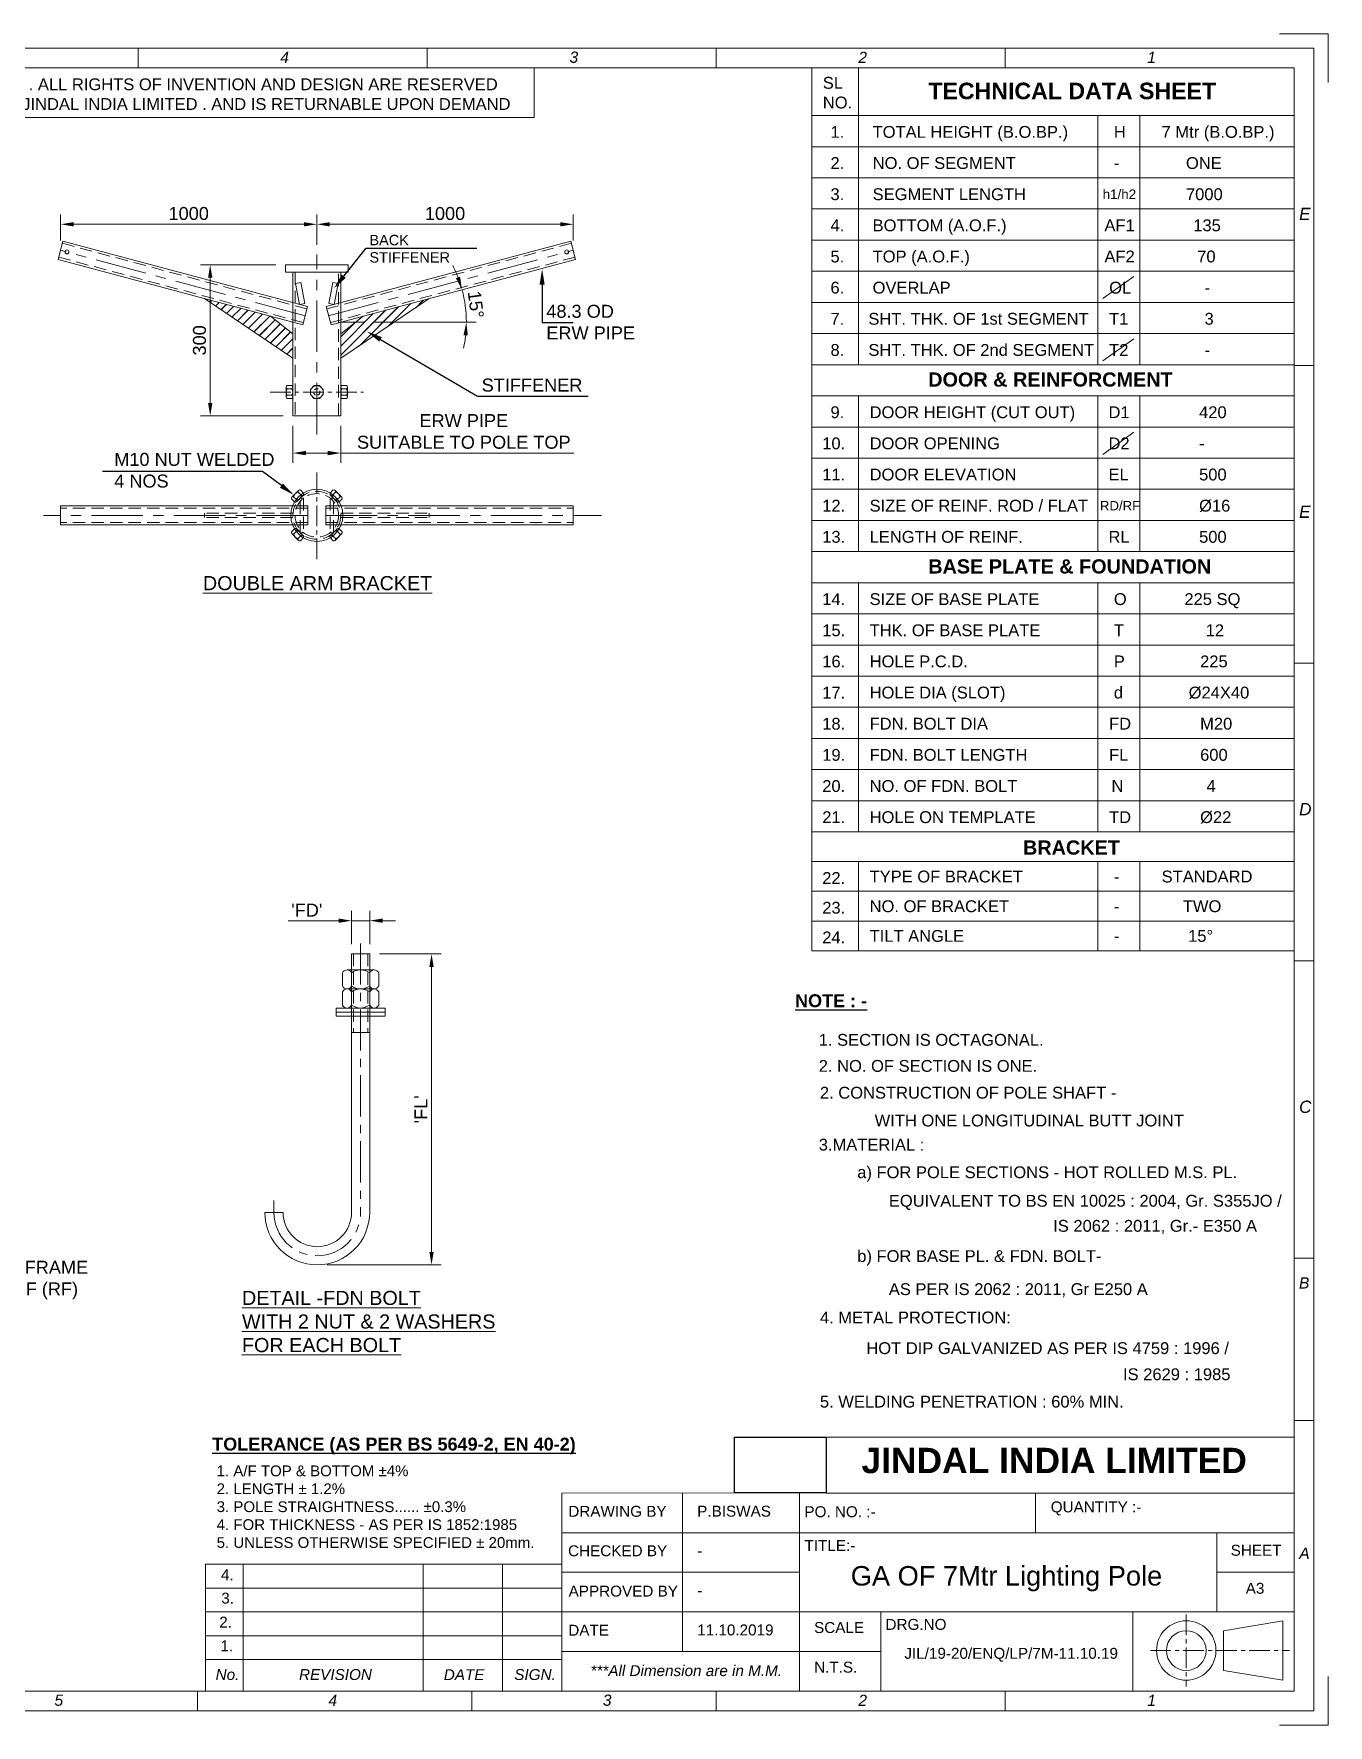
# Model space of a CAD drawing. Header units: millimetres. Extents: x 6174 to 6541, y 1782 to 2043.
# Drawn here: x 6341.7 to 6541.1, y 1782.4 to 2042.9 of the extents above; entities that cross this region are included whole.
import ezdxf
from ezdxf import colors
from ezdxf.entities.mleader import LeaderData, LeaderLine
from ezdxf.math import Vec2, Vec3

# ---------------------------------------------------------------- set-up
doc = ezdxf.new("R2010")
doc.units = ezdxf.units.MM
doc.linetypes.add('CENTER', pattern=[50.8, 31.75, -6.35, 6.35, -6.35])
doc.linetypes.add('HIDDEN', pattern=[9.525, 6.35, -3.175])
doc.layers.add('center', color=7, linetype='CENTER', lineweight=5)
doc.layers.add('P', color=7, linetype='Continuous')
doc.layers.add('T', color=7, linetype='Continuous')
doc.styles.get("Standard").update_dxf_attribs({"font": 'arial.ttf'})
doc.dimstyles.new('ISO-25', dxfattribs={"dimtxt": 2, "dimasz": 2, "dimexe": 1.5, "dimexo": 1.5, "dimtad": 1, "dimtxsty": 'Standard', "dimcen": 1, "dimadec": 0, "dimazin": 0, "dimtfac": 1, "dimtmove": 0, "dimatfit": 3, "dimfxl": 1, "dimlwd": 5, "dimlwe": 5, "dimarcsym": 0})
picture_1 = doc.add_image_def('image1.jpg', size_in_pixel=(474, 289))

# ---------------------------------------------------------------- blocks, each defined once
blk = doc.blocks.new('*D14')
at = {"color": 0, "lineweight": 5, "transparency": 16777216}
for p, q in [((6394.91, 1901.16), (6404.44, 1901.16)), ((6402.94, 1899.16), (6402.94, 1855.27)), ((6386.84, 1853.27), (6404.44, 1853.27))]:
    blk.add_line(p, q, dxfattribs=at)
at = {"color": 0, "lineweight": 9, "transparency": 16777216}
for points in [[(6402.6, 1899.16), (6403.27, 1899.16), (6402.94, 1901.16)], [(6402.6, 1855.27), (6403.27, 1855.27), (6402.94, 1853.27)]]:
    blk.add_solid(points, dxfattribs=at)
at = {"layer": 'Defpoints', "color": 0, "lineweight": 9, "transparency": 16777216}
for p in [(6393.41, 1901.16), (6385.34, 1853.27), (6402.94, 1853.27)]:
    blk.add_point(p, dxfattribs=at)
at = {"color": 0, "lineweight": 5, "transparency": 16777216, "insert": (6401.31, 1877.22), "char_height": 2, "attachment_point": 5, "rotation": 90}
blk.add_mtext("'FL'", dxfattribs=at)
blk = doc.blocks.new('*D15')
at = {"color": 0, "lineweight": 5, "transparency": 16777216}
for p, q in [((6390.61, 1902.66), (6390.61, 1907.78)), ((6393.41, 1902.66), (6393.41, 1907.78)), ((6388.61, 1906.28), (6380.83, 1906.28)), ((6393.41, 1906.28), (6390.61, 1906.28)), ((6395.41, 1906.28), (6397.41, 1906.28))]:
    blk.add_line(p, q, dxfattribs=at)
at = {"color": 0, "lineweight": 9, "transparency": 16777216}
for points in [[(6388.61, 1906.62), (6388.61, 1905.95), (6390.61, 1906.28)], [(6395.41, 1906.62), (6395.41, 1905.95), (6393.41, 1906.28)]]:
    blk.add_solid(points, dxfattribs=at)
at = {"layer": 'Defpoints', "color": 0, "lineweight": 9, "transparency": 16777216}
for p in [(6390.61, 1906.28), (6390.61, 1901.16), (6393.41, 1901.16)]:
    blk.add_point(p, dxfattribs=at)
at = {"color": 0, "lineweight": 5, "transparency": 16777216, "insert": (6383.72, 1907.91), "char_height": 2, "attachment_point": 5}
blk.add_mtext("'FD'", dxfattribs=at)
blk = doc.blocks.new('*U16')
at = {"lineweight": 5}
for p, q in [((-0.44, 0.94), (-0.94, 0.44)), ((-0.88, 0.16), (0.16, -0.88)), ((-0.1, 0.6), (-0.6, 0.1)), ((-0.16, 0.88), (0.88, -0.16)), ((0.6, -0.1), (0.1, -0.6)), ((0.94, -0.44), (0.44, -0.94))]:
    blk.add_line(p, q, dxfattribs=at)
for centre, radius, start, end in [((-0.69, 0.34), 0.266, 158.2961, 291.7039), ((0.22, 0.22), 0.824, 188.5685, 261.4315), ((-0.34, 0.69), 0.266, 338.2961, 111.7039), ((-0.22, -0.22), 0.824, 8.5685, 81.4315), ((0.34, -0.69), 0.266, 158.2961, 291.7039), ((0.69, -0.34), 0.266, 338.2961, 111.7039)]:
    blk.add_arc(centre, radius, start, end, dxfattribs=at)
blk = doc.blocks.new('*U17')
at = {"color": 0, "linetype": 'ByBlock', "lineweight": -2, "transparency": 16777216}
for p, rotation in [((6994.82, 1107.99), 270), ((7000.76, 1107.99), 180), ((7000.76, 1102.05), 90)]:
    blk.add_blockref('*U16', p, dxfattribs=dict(at, rotation=rotation))
blk.add_blockref('*U16', (6994.82, 1102.05), dxfattribs=at)
blk = doc.blocks.new('*D18')
at = {"color": 0, "lineweight": 5, "transparency": 16777216}
for p, q in [((6385.27, 2010.4), (6385.27, 2015.05)), ((6424.76, 2011.06), (6424.76, 2015.05)), ((6422.76, 2013.55), (6387.27, 2013.55))]:
    blk.add_line(p, q, dxfattribs=at)
at = {"color": 0, "lineweight": 9, "transparency": 16777216}
for points in [[(6387.27, 2013.88), (6387.27, 2013.22), (6385.27, 2013.55)], [(6422.76, 2013.88), (6422.76, 2013.22), (6424.76, 2013.55)]]:
    blk.add_solid(points, dxfattribs=at)
at = {"layer": 'Defpoints', "color": 0, "lineweight": 9, "transparency": 16777216}
for p in [(6385.27, 2013.55), (6385.27, 2008.9), (6424.76, 2009.56)]:
    blk.add_point(p, dxfattribs=at)
at = {"color": 0, "lineweight": 9, "transparency": 16777216, "insert": (6405.02, 2015.2), "char_height": 2, "attachment_point": 5}
blk.add_mtext('1000', dxfattribs=at)
blk = doc.blocks.new('*D19')
at = {"color": 0, "lineweight": 5, "transparency": 16777216}
for p, q in [((6345.79, 2011.06), (6345.79, 2015.05)), ((6385.27, 2010.4), (6385.27, 2015.05)), ((6383.27, 2013.55), (6347.79, 2013.55))]:
    blk.add_line(p, q, dxfattribs=at)
at = {"color": 0, "lineweight": 9, "transparency": 16777216}
for points in [[(6347.79, 2013.88), (6347.79, 2013.22), (6345.79, 2013.55)], [(6383.27, 2013.88), (6383.27, 2013.22), (6385.27, 2013.55)]]:
    blk.add_solid(points, dxfattribs=at)
at = {"layer": 'Defpoints', "color": 0, "lineweight": 9, "transparency": 16777216}
for p in [(6345.79, 2013.55), (6345.79, 2009.56), (6385.27, 2008.9)]:
    blk.add_point(p, dxfattribs=at)
at = {"color": 0, "lineweight": 5, "transparency": 16777216, "insert": (6365.53, 2015.2), "char_height": 2, "attachment_point": 5}
blk.add_mtext('1000', dxfattribs=at)
blk = doc.blocks.new('*D20')
at = {"color": 0, "lineweight": 5, "transparency": 16777216}
for p, q in [((6378.95, 2007.31), (6367.34, 2007.31)), ((6368.84, 2005.31), (6368.84, 1986.03)), ((6380.08, 1984.03), (6367.34, 1984.03))]:
    blk.add_line(p, q, dxfattribs=at)
at = {"color": 0, "lineweight": 9, "transparency": 16777216}
for points in [[(6368.51, 2005.31), (6369.18, 2005.31), (6368.84, 2007.31)], [(6368.51, 1986.03), (6369.18, 1986.03), (6368.84, 1984.03)]]:
    blk.add_solid(points, dxfattribs=at)
at = {"layer": 'Defpoints', "color": 0, "lineweight": 9, "transparency": 16777216}
for p in [(6380.45, 2007.31), (6368.84, 1984.03), (6381.58, 1984.03)]:
    blk.add_point(p, dxfattribs=at)
at = {"color": 0, "lineweight": 5, "transparency": 16777216, "insert": (6367.2, 1995.67), "char_height": 2, "attachment_point": 5, "rotation": 90}
blk.add_mtext('300', dxfattribs=at)
blk = doc.blocks.new('*D21')
at = {"color": 0, "lineweight": 5, "transparency": 16777216}
blk.add_line((6394.15, 1998.45), (6409.8, 1998.45), dxfattribs=at)
for start, end in [(20.9272, 26.8543), (360, 15), (348.1457, 354.0728)]:
    blk.add_arc((6388.96, 1998.45), 19.34, start, end, dxfattribs=at)
at = {"color": 0, "lineweight": 9, "transparency": 16777216}
for points in [[(6407.34, 2005.46), (6406.7, 2005.25), (6407.64, 2003.45)], [(6407.86, 1996.47), (6408.53, 1996.43), (6408.3, 1998.45)]]:
    blk.add_solid(points, dxfattribs=at)
at = {"layer": 'Defpoints', "color": 0, "lineweight": 9, "transparency": 16777216}
for p in [(6425.13, 2008.14), (6388.96, 1998.45), (6392.65, 1998.45), (6408.22, 2000.13), (6387.45, 1998.05)]:
    blk.add_point(p, dxfattribs=at)
at = {"color": 0, "lineweight": 5, "transparency": 16777216, "insert": (6409.76, 2001.19), "char_height": 2, "attachment_point": 5, "rotation": 277.5}
blk.add_mtext('15°', dxfattribs=at)
blk = doc.blocks.new('*D22')
at = {"color": 0, "lineweight": 5, "transparency": 16777216}
for p, q in [((6381.58, 1982.53), (6381.58, 1976.81)), ((6388.96, 1982.53), (6388.96, 1976.81)), ((6383.58, 1978.31), (6386.96, 1978.31)), ((6388.96, 1978.31), (6424.87, 1978.31))]:
    blk.add_line(p, q, dxfattribs=at)
at = {"color": 0, "lineweight": 9, "transparency": 16777216}
for points in [[(6383.58, 1978.64), (6383.58, 1977.97), (6381.58, 1978.31)], [(6386.96, 1978.64), (6386.96, 1977.97), (6388.96, 1978.31)]]:
    blk.add_solid(points, dxfattribs=at)
at = {"layer": 'Defpoints', "color": 0, "lineweight": 9, "transparency": 16777216}
for p in [(6381.58, 1984.03), (6388.96, 1984.03), (6388.96, 1978.31)]:
    blk.add_point(p, dxfattribs=at)
at = {"color": 0, "lineweight": 5, "transparency": 16777216, "insert": (6407.91, 1981.63), "char_height": 2, "attachment_point": 5}
blk.add_mtext('ERW PIPE\\PSUITABLE TO POLE TOP', dxfattribs=at)
blk = doc.blocks.new('name plate')
at = {"color": 1, "lineweight": 20}
for p, q in [((6541.03, 2042.92), (6533.53, 2042.92)), ((6541.03, 2035.42), (6541.03, 2042.92)), ((6541.03, 1789.89), (6541.03, 1782.39)), ((6541.03, 1782.39), (6533.53, 1782.39))]:
    blk.add_line(p, q, dxfattribs=at)
at = {"lineweight": 9}
for p, q in [((6357.71, 2040.71), (6357.71, 2037.67)), ((6402.24, 2040.71), (6402.24, 2037.67)), ((6446.76, 2040.71), (6446.76, 2037.67)), ((6491.28, 2040.71), (6491.28, 2037.67)), ((6418.71, 2030.05), (6418.71, 2037.67)), ((6179.67, 2030.05), (6418.71, 2030.05)), ((6535.78, 1991.84), (6538.83, 1991.84)), ((6535.78, 1946), (6538.83, 1946)), ((6535.78, 1900.15), (6538.83, 1900.15)), ((6535.78, 1854.31), (6538.82, 1854.31)), ((6535.78, 1829.31), (6538.83, 1829.31)), ((6422.97, 1818.14), (6449.6, 1818.16)), ((6422.97, 1787.65), (6422.97, 1818.14)), ((6441.55, 1818.14), (6441.55, 1793.75)), ((6459.57, 1818.14), (6459.57, 1787.65)), ((6463.72, 1818.14), (6535.78, 1818.14)), ((6495.96, 1818.05), (6495.96, 1811.96)), ((6422.97, 1812.04), (6535.78, 1812.04)), ((6523.9, 1812.04), (6523.9, 1799.85)), ((6368.09, 1787.65), (6368.09, 1807.17)), ((6368.09, 1807.17), (6422.97, 1807.17)), ((6373.87, 1807.17), (6373.87, 1787.65)), ((6401.64, 1787.65), (6401.64, 1807.17)), ((6413.83, 1807.17), (6413.83, 1787.65)), ((6422.97, 1805.94), (6459.57, 1805.94)), ((6523.9, 1805.94), (6535.78, 1805.94)), ((6368.09, 1803.5), (6422.97, 1803.5)), ((6368.09, 1799.85), (6422.97, 1799.85)), ((6422.97, 1799.85), (6535.78, 1799.85)), ((6472.1, 1799.85), (6472.1, 1787.65)), ((6510.94, 1799.85), (6510.94, 1787.65)), ((6534.07, 1798.46), (6524.92, 1796.95)), ((6534.07, 1789.32), (6534.07, 1798.46)), ((6368.09, 1796.18), (6422.97, 1796.18)), ((6524.92, 1796.95), (6524.92, 1790.83)), ((6368.09, 1792.53), (6422.97, 1792.53)), ((6422.97, 1793.75), (6472.1, 1793.75)), ((6524.92, 1790.83), (6534.07, 1789.32)), ((6366.88, 1787.65), (6366.88, 1784.6)), ((6409.1, 1784.6), (6409.1, 1787.65)), ((6446.76, 1787.65), (6446.76, 1784.6)), ((6491.28, 1787.65), (6491.28, 1784.6))]:
    blk.add_line(p, q, dxfattribs=at)
at = {"color": 1, "linetype": 'CENTER', "lineweight": 5, "ltscale": 0.1}
for p, q in [((6519.17, 1799.43), (6519.17, 1788.34)), ((6513.64, 1793.9), (6535.05, 1793.9))]:
    blk.add_line(p, q, dxfattribs=at)
at = {"lineweight": 9}
for points in [[(6176.62, 1784.6), (6538.83, 1784.6), (6538.83, 2040.71), (6176.62, 2040.71)], [(6179.67, 1787.65), (6535.78, 1787.65), (6535.78, 2037.67), (6179.67, 2037.67)]]:
    blk.add_lwpolyline(points, close=True, dxfattribs=at)
for centre, radius in [((6519.17, 1793.9), 4.58), ((6519.17, 1793.89), 3.06)]:
    blk.add_circle(centre, radius, dxfattribs=at)
at = {"layer": 'P', "lineweight": 9}
blk.add_line((6463.72, 1826.78), (6535.78, 1826.78), dxfattribs=at)
at = {"color": 0, "lineweight": 9, "insert": (6181.82, 2036.05), "char_height": 1.82157, "attachment_point": 1}
blk.add_mtext_dynamic_manual_height_columns('{\\C240;\\c2367469;THIS DRAWING IN DESIGN , DETAIL AND CONTENTS IS THE PROPERTY OF JINDAL INDIA LIMITED . AND DEEMED CONFIDENTIAL . ALL RIGHTS OF INVENTION AND DESIGN ARE RESERVED THIS PRINT IS NOT TO BE TRACED OR OTHERWISE REPRODUCED IN WHOLE OR IN PART, WITHOUT WRITTEN PERMISSION OF JINDAL INDIA LIMITED . AND IS RETURNABLE UPON DEMAND}', width=236.8853, gutter_width=12.5, heights=[0], dxfattribs=at)
at = {"lineweight": 9, "insert": (6469.14, 1825.12), "char_height": 3.903, "attachment_point": 1}
blk.add_mtext_dynamic_manual_height_columns('{\\fArial|b1|i0|c0|p34;\\C1;JINDAL INDIA LIMITED}', width=270.7265, gutter_width=12.5, heights=[0], dxfattribs=at)
at = {"layer": 'T', "lineweight": 9, "attachment_point": 7}
for s, insert, char_height in [('{\\fArial|b0|i1|c0|p18;4}', (6379.61, 2038.43), 1.7248), ('{\\fArial|b0|i1|c0|p18;3}', (6424.16, 2038.43), 1.7248), ('{\\fArial|b0|i1|c0|p18;2}', (6468.66, 2038.43), 1.7248), ('{\\fArial|b0|i1|c0|p18;1}', (6513.16, 2038.43), 1.7248), ('{\\fArial|b0|i1|c0|p18;E}', (6536.55, 2014.22), 1.8973), ('{\\fArial|b0|i1|c0|p18;E}', (6536.55, 1968.36), 1.8973), ('{\\fArial|b0|i1|c0|p18;D}', (6536.55, 1922.54), 1.8973), ('{\\fArial|b0|i1|c0|p18;C}', (6536.55, 1876.67), 1.8973), ('{\\fArial|b0|i1|c0|p18;B}', (6536.53, 1849.65), 1.7248), ('DRAWING BY', (6423.98, 1814.47), 1.682), ('TITLE:-', (6460.36, 1809.24), 1.682), ('CHECKED BY', (6423.94, 1808.39), 1.682), ('SHEET', (6526.01, 1808.47), 1.682), ('{\\fArial|b0|i1|c0|p18;A}', (6536.57, 1808), 1.7248), ('3.', (6370.52, 1801.1), 1.682), ('APPROVED BY', (6424.03, 1802.18), 1.6817), ('2.', (6370.21, 1797.43), 1.682), ('DATE', (6423.98, 1796.18), 1.682), ('SCALE', (6461.84, 1796.57), 1.682), ('DRG.NO', (6472.84, 1797.05), 1.682), ('1.', (6370.39, 1793.77), 1.682), ('{\\fArial|b0|i1|c0|p18;No.}', (6369.65, 1789.33), 1.6817), ('{\\fArial|b0|i1|c0|p18;REVISION}', (6382.5, 1789.33), 1.6817), ('{\\fArial|b0|i1|c0|p18;DATE}', (6404.8, 1789.33), 1.6817), ('{\\fArial|b0|i1|c0|p18;SIGN.}', (6415.66, 1789.33), 1.6817), ('{\\fArial|b0|i1|c0|p18;5}', (6344.82, 1785.36), 1.7248), ('{\\fArial|b0|i1|c0|p18;4}', (6387.03, 1785.36), 1.7248), ('{\\fArial|b0|i1|c0|p18;3}', (6429.29, 1785.36), 1.7248), ('{\\fArial|b0|i1|c0|p18;2}', (6468.66, 1785.36), 1.7248), ('{\\fArial|b0|i1|c0|p18;1}', (6513.16, 1785.36), 1.7248)]:
    blk.add_mtext(s, dxfattribs=dict(at, insert=insert, char_height=char_height))
for s, insert, char_height, width in [('4.', (6370.47, 1804.72), 1.682, 1.7618), ('A3', (6528.33, 1802.61), 1.682, 3.3657), ('{\\fArial|b0|i1|c0|p18;***All Dimension are in M.M.}', (6427.4, 1789.93), 1.6817, 33.3803), ('N.T.S.', (6461.84, 1790.47), 1.682, 8.7791)]:
    blk.add_mtext(s, dxfattribs=dict(at, insert=insert, char_height=char_height, width=width))
at = {"layer": 'P', "color": 1}
image = blk.add_image(picture_1, insert=(6449.6, 1818.16), size_in_units=(14.12, 8.61), dxfattribs=dict(at, contrast=100))
image.dxf.flags = 7

msp = doc.modelspace()

# ---------------------------------------------------------------- hatches: boundary and pattern name
at = {"lineweight": 9}
h = msp.add_hatch(dxfattribs=at)
h.set_pattern_fill('JIS_LC_20', color=3, scale=0.05)
h.set_pattern_definition([(45, (-612.5216, 867.9661), (-0.70710678, 0.70710678), []), (45, (-612.5016, 867.9661), (-0.70710678, 0.70710678), [])])
h.paths.add_polyline_path([(6378.111, 1999.379), (6367.944, 2002.103), (6381.584, 1992.907), (6381.584, 1996.673)])
h.paths.add_polyline_path([(6402.595, 2002.103), (6392.428, 1999.379), (6388.955, 1996.673), (6388.955, 1992.907)])

# ---------------------------------------------------------------- linework, layer by layer
at = {"lineweight": 5}
for p, q in [((6461.516, 1901.659), (6461.516, 2037.665)), ((6468.727, 2037.665), (6468.727, 1991.919)), ((6461.516, 2030.3), (6535.783, 2030.3)), ((6505.557, 2030.3), (6505.557, 1991.919)), ((6512.045, 2030.3), (6512.045, 1991.919)), ((6461.516, 2025.503), (6535.783, 2025.503)), ((6461.516, 2020.705), (6535.783, 2020.705)), ((6461.516, 2015.907), (6535.783, 2015.907)), ((6461.516, 2011.11), (6535.783, 2011.11)), ((6461.516, 2006.312), (6535.783, 2006.312)), ((6461.516, 2001.514), (6535.783, 2001.514)), ((6461.516, 1996.717), (6535.783, 1996.717)), ((6461.516, 1991.919), (6535.783, 1991.919)), ((6461.516, 1987.121), (6535.783, 1987.121)), ((6505.557, 1987.121), (6505.557, 1963.133)), ((6512.045, 1987.121), (6512.045, 1963.133)), ((6461.516, 1982.324), (6535.783, 1982.324)), ((6461.516, 1977.526), (6535.783, 1977.526)), ((6461.516, 1972.728), (6535.783, 1972.728)), ((6461.516, 1967.931), (6535.783, 1967.931)), ((6461.516, 1963.133), (6535.783, 1963.133)), ((6461.516, 1958.335), (6535.783, 1958.335)), ((6505.557, 1958.335), (6505.557, 1919.954)), ((6512.045, 1958.335), (6512.045, 1919.954)), ((6461.516, 1953.538), (6535.783, 1953.538)), ((6461.516, 1948.74), (6535.783, 1948.74)), ((6461.516, 1943.942), (6535.783, 1943.942)), ((6461.516, 1939.145), (6535.783, 1939.145)), ((6461.516, 1934.347), (6535.783, 1934.347)), ((6461.516, 1929.549), (6535.783, 1929.549)), ((6461.516, 1924.752), (6535.783, 1924.752)), ((6461.516, 1919.954), (6535.783, 1919.954)), ((6461.516, 1915.38), (6535.783, 1915.38)), ((6505.557, 1915.38), (6505.557, 1901.659)), ((6512.045, 1915.38), (6512.045, 1901.659)), ((6461.516, 1910.807), (6535.783, 1910.807)), ((6461.516, 1906.233), (6535.783, 1906.233)), ((6461.516, 1901.659), (6535.783, 1901.659)), ((6389.217, 1896.228), (6389.217, 1898.244)), ((6394.109, 1898.704), (6389.916, 1898.704)), ((6390.615, 1896.228), (6390.615, 1898.244)), ((6393.41, 1896.228), (6393.41, 1898.244)), ((6394.808, 1896.228), (6394.808, 1898.244)), ((6389.217, 1893.292), (6389.217, 1895.308)), ((6394.109, 1895.768), (6389.916, 1895.768)), ((6394.109, 1895.768), (6389.916, 1895.768)), ((6390.615, 1893.292), (6390.615, 1895.308)), ((6393.41, 1893.292), (6393.41, 1895.308)), ((6394.808, 1893.292), (6394.808, 1895.308)), ((6388.239, 1892.832), (6395.785, 1892.832)), ((6388.239, 1892.832), (6388.239, 1892.216)), ((6388.239, 1892.216), (6395.785, 1892.216)), ((6388.239, 1891.6), (6388.239, 1892.216)), ((6388.239, 1892.216), (6395.785, 1892.216)), ((6388.239, 1891.6), (6395.785, 1891.6)), ((6394.109, 1892.832), (6389.916, 1892.832)), ((6395.785, 1892.832), (6395.785, 1892.216)), ((6395.785, 1891.6), (6395.785, 1892.216))]:
    msp.add_line(p, q, dxfattribs=at)
at = {"lineweight": 9}
for p, q in [((6346.163, 2010.973), (6345.405, 2008.142)), ((6383.845, 2000.876), (6346.163, 2010.973)), ((6386.694, 2000.876), (6424.376, 2010.973)), ((6424.376, 2010.973), (6425.134, 2008.142)), ((6383.087, 1998.046), (6345.405, 2008.142)), ((6380.454, 2006.172), (6380.454, 2007.31)), ((6380.454, 2007.31), (6390.085, 2007.31)), ((6381.584, 2006.172), (6380.454, 2006.172)), ((6381.584, 2006.172), (6381.584, 1984.034)), ((6388.955, 2006.172), (6381.584, 2006.172)), ((6387.452, 1998.046), (6425.134, 2008.142)), ((6388.955, 1984.034), (6388.955, 2006.172)), ((6388.955, 2006.172), (6390.085, 2006.172)), ((6388.955, 2006.172), (6388.955, 2001.482)), ((6390.085, 2006.172), (6390.085, 2007.31)), ((6382.789, 2004.583), (6381.988, 2004.427)), ((6382.613, 2001.206), (6381.988, 2004.427)), ((6383.413, 2001.362), (6382.789, 2004.583)), ((6387.126, 2001.362), (6387.75, 2004.583)), ((6387.75, 2004.583), (6388.551, 2004.427)), ((6387.926, 2001.206), (6388.551, 2004.427)), ((6381.584, 1992.907), (6367.944, 2002.103)), ((6383.413, 2001.362), (6382.613, 2001.206)), ((6383.845, 2000.876), (6383.087, 1998.046)), ((6386.694, 2000.876), (6387.452, 1998.046)), ((6387.126, 2001.362), (6387.926, 2001.206)), ((6388.955, 1992.907), (6402.595, 2002.103)), ((6381.584, 1996.673), (6378.111, 1999.379)), ((6388.955, 1996.673), (6392.428, 1999.379)), ((6388.955, 1998.448), (6392.649, 1998.448)), ((6380.556, 1988.447), (6380.556, 1986.98)), ((6380.717, 1988.692), (6381.423, 1988.692)), ((6380.717, 1988.203), (6381.423, 1988.203)), ((6381.584, 1988.447), (6381.584, 1986.98)), ((6388.955, 1988.447), (6388.955, 1986.98)), ((6389.822, 1988.692), (6389.116, 1988.692)), ((6389.822, 1988.203), (6389.116, 1988.203)), ((6389.983, 1988.447), (6389.983, 1986.98)), ((6380.717, 1987.224), (6381.423, 1987.224)), ((6380.717, 1986.735), (6381.423, 1986.735)), ((6389.822, 1987.224), (6389.116, 1987.224)), ((6389.822, 1986.735), (6389.116, 1986.735)), ((6468.727, 1987.121), (6468.727, 1963.133)), ((6381.584, 1984.034), (6388.955, 1984.034)), ((6383.89, 1970.177), (6345.784, 1970.177)), ((6345.784, 1970.177), (6345.784, 1967.247)), ((6383.89, 1970.177), (6383.89, 1967.247)), ((6386.649, 1970.177), (6424.755, 1970.177)), ((6386.649, 1970.177), (6386.649, 1967.247)), ((6424.755, 1970.177), (6424.755, 1967.247)), ((6383.89, 1967.247), (6345.784, 1967.247)), ((6386.649, 1967.247), (6424.755, 1967.247)), ((6468.727, 1958.335), (6468.727, 1919.954)), ((6468.727, 1915.38), (6468.727, 1901.659)), ((6390.615, 1901.163), (6390.615, 1861.347)), ((6390.615, 1901.163), (6393.41, 1901.163)), ((6393.41, 1901.163), (6393.41, 1861.347)), ((6390.615, 1889.071), (6393.41, 1889.071)), ((6380.058, 1861.347), (6377.262, 1861.347))]:
    msp.add_line(p, q, dxfattribs=at)
at = {"color": 4, "linetype": 'HIDDEN', "lineweight": 5, "ltscale": 0.3}
for p, q in [((6383.75, 2000.519), (6346.068, 2010.616)), ((6386.789, 2000.519), (6424.471, 2010.616)), ((6383.182, 1998.402), (6345.501, 2008.499)), ((6381.918, 2006.172), (6381.918, 1984.034)), ((6387.357, 1998.402), (6425.038, 2008.499)), ((6388.621, 1984.034), (6388.621, 2006.172)), ((6383.89, 1969.807), (6345.784, 1969.807)), ((6382.722, 1966.047), (6382.722, 1971.377)), ((6383.222, 1971.377), (6383.222, 1966.047)), ((6386.649, 1969.807), (6424.755, 1969.807)), ((6387.317, 1971.377), (6387.317, 1966.047)), ((6387.817, 1966.047), (6387.817, 1971.377)), ((6383.89, 1967.616), (6345.784, 1967.616)), ((6381.597, 1969.04), (6367.944, 1969.04)), ((6367.944, 1969.04), (6367.944, 1968.383)), ((6381.597, 1968.383), (6367.944, 1968.383)), ((6386.649, 1967.616), (6424.755, 1967.616)), ((6388.942, 1969.04), (6402.595, 1969.04)), ((6388.942, 1968.383), (6402.595, 1968.383)), ((6402.595, 1969.04), (6402.595, 1968.383)), ((6390.909, 1901.163), (6390.909, 1889.071)), ((6393.116, 1901.163), (6393.116, 1889.071))]:
    msp.add_line(p, q, dxfattribs=at)
at = {"color": 1, "lineweight": 15}
for p, q in [((6511.133, 2005.513), (6506.354, 2002.093)), ((6511.133, 1995.917), (6506.354, 1992.498)), ((6511.133, 1981.524), (6506.354, 1978.105))]:
    msp.add_line(p, q, dxfattribs=at)
at = {"linetype": 'CENTER', "lineweight": 9, "ltscale": 0.1}
msp.add_line((6378.074, 1987.713), (6392.465, 1987.713), dxfattribs=at)
at = {"color": 4, "linetype": 'HIDDEN', "lineweight": 5}
for p, q in [((6382.722, 1971.377), (6383.222, 1971.377)), ((6387.817, 1971.377), (6387.317, 1971.377)), ((6383.222, 1966.047), (6382.722, 1966.047)), ((6387.317, 1966.047), (6387.817, 1966.047))]:
    msp.add_line(p, q, dxfattribs=at)
at = {"lineweight": 9}
msp.add_lwpolyline([(6384.291, 1987.308), (6384.864, 1986.735), (6385.675, 1986.735), (6386.248, 1987.308), (6386.248, 1988.119), (6385.675, 1988.692), (6384.864, 1988.692), (6384.291, 1988.119)], close=True, dxfattribs=at)
for centre, radius in [((6346.785, 2009.29), 0.3), ((6423.754, 2009.29), 0.3), ((6385.269, 1968.712), 4.021)]:
    msp.add_circle(centre, radius, dxfattribs=at)
at = {"color": 4, "linetype": 'HIDDEN', "lineweight": 5, "ltscale": 0.1}
for radius in [0.978, 0.489]:
    msp.add_circle((6385.269, 1987.713), radius, dxfattribs=at)
at = {"color": 4, "linetype": 'HIDDEN', "lineweight": 5, "ltscale": 0.3}
for radius in [3.687, 3.353]:
    msp.add_circle((6385.269, 1968.712), radius, dxfattribs=at)
at = {"lineweight": 9}
for centre, radius, start, end in [((6380.822, 1988.447), 0.266, 113.29609, 246.70391), ((6381.38, 1987.713), 0.824, 143.56848, 216.43152), ((6381.317, 1988.447), 0.266, 293.29609, 66.70391), ((6380.76, 1987.713), 0.824, 323.56848, 36.43152), ((6389.222, 1988.447), 0.266, 113.29609, 246.70391), ((6389.779, 1987.713), 0.824, 143.56848, 216.43152), ((6389.717, 1988.447), 0.266, 293.29609, 66.70391), ((6389.159, 1987.713), 0.824, 323.56848, 36.43152), ((6380.822, 1986.98), 0.266, 113.29609, 246.70391), ((6381.317, 1986.98), 0.266, 293.29609, 66.70391), ((6389.222, 1986.98), 0.266, 113.29609, 246.70391), ((6389.717, 1986.98), 0.266, 293.29609, 66.70391), ((6385.336, 1861.347), 8.074, 180, 0), ((6385.336, 1861.347), 5.278, 180, 0)]:
    msp.add_arc(centre, radius, start, end, dxfattribs=at)
at = {"lineweight": 5}
for centre, radius, start, end in [((6389.916, 1897.944), 0.761, 23.29609, 156.70391), ((6392.012, 1896.351), 2.354, 53.56848, 126.43152), ((6394.109, 1897.944), 0.761, 23.29609, 156.70391), ((6389.916, 1896.529), 0.761, 203.29609, 336.70391), ((6389.916, 1895.007), 0.761, 23.29609, 156.70391), ((6392.012, 1898.122), 2.354, 233.56848, 306.43152), ((6392.012, 1893.415), 2.354, 53.56848, 126.43152), ((6394.109, 1896.529), 0.761, 203.29609, 336.70391), ((6394.109, 1895.007), 0.761, 23.29609, 156.70391), ((6389.916, 1893.593), 0.761, 203.29609, 336.70391), ((6392.012, 1895.186), 2.354, 233.56848, 306.43152), ((6394.109, 1893.593), 0.761, 203.29609, 336.70391)]:
    msp.add_arc(centre, radius, start, end, dxfattribs=at)
at = {"layer": 'center', "color": 1, "linetype": 'CENTER', "lineweight": 5, "ltscale": 0.25}
for p, q in [((6383.466, 1999.461), (6345.785, 2009.557)), ((6385.269, 1981.183), (6385.269, 2008.904)), ((6387.073, 1999.461), (6424.762, 2009.56)), ((6383.89, 1968.712), (6343.158, 1968.712)), ((6386.649, 1968.712), (6429.116, 1968.718))]:
    msp.add_line(p, q, dxfattribs=at)
at = {"layer": 'center', "color": 1, "linetype": 'CENTER', "lineweight": 5, "ltscale": 0.1}
msp.add_line((6385.269, 1975.306), (6385.269, 1961.846), dxfattribs=at)
at = {"layer": 'center', "color": 1, "linetype": 'CENTER', "lineweight": 5, "ltscale": 0.2}
for p, q in [((6392.012, 1902.784), (6392.012, 1861.347)), ((6378.66, 1861.347), (6378.66, 1863.202))]:
    msp.add_line(p, q, dxfattribs=at)
msp.add_arc((6385.336, 1861.347), 6.676, 180, 0, dxfattribs=at)

# ---------------------------------------------------------------- block references
at = {"lineweight": 9}
for name, p in [('name plate', (0.027, -0.03)), ('*U17', (-612.522, 863.693))]:
    msp.add_blockref(name, p, dxfattribs=at)

# ---------------------------------------------------------------- texts
at = {"lineweight": 9, "attachment_point": 1}
for s, width, insert, char_height in [('SL\\PNO.', 5.41342, (6463.211, 2036.25), 1.8216), ('{\\fArial|b1|i0|c0|p34;TECHNICAL DATA SHEET}', 92.86964, (6479.469, 2035.363), 2.5502), ('1.', 37.57097, (6464.394, 2028.689), 1.8216), ('TOTAL HEIGHT (B.O.BP.)', 44.52358, (6470.881, 2028.689), 1.82157), ('H', 37.57097, (6508.044, 2028.689), 1.822), ('7 Mtr (B.O.BP.)', 37.57097, (6515.404, 2028.689), 1.82157), ('2.', 37.57097, (6464.394, 2023.891), 1.8216), ('NO. OF SEGMENT', 39.20906, (6470.897, 2023.891), 1.82157), ('-', 37.57097, (6508.044, 2023.891), 1.822), ('ONE', 37.57097, (6519.153, 2023.891), 1.8216), ('3.', 37.57097, (6464.394, 2019.094), 1.8216), ('SEGMENT LENGTH', 42.56446, (6470.881, 2019.094), 1.82157), ('7000', 5.8795, (6519.153, 2019.094), 1.8216), ('h1/h2', 37.57097, (6506.319, 2018.911), 1.4755), ('4.', 37.57097, (6464.394, 2014.296), 1.8216), ('BOTTOM (A.O.F.)', 46.11926, (6470.881, 2014.296), 1.82157), ('AF1', 37.57097, (6506.596, 2014.296), 1.8216), ('135', 4.81391, (6520.276, 2014.296), 1.8216), ('5.', 37.57097, (6464.394, 2009.498), 1.8216), ('TOP (A.O.F.)', 15.61586, (6470.881, 2009.498), 1.82157), ('AF2', 37.57097, (6506.596, 2009.498), 1.8216), ('70', 2.96611, (6520.888, 2009.498), 1.8216), ('6.', 37.57097, (6464.394, 2004.701), 1.8216), ('OVERLAP', 13.02173, (6470.881, 2004.701), 1.8216), ('OL', 37.57097, (6507.32, 2004.701), 1.8216), ('-', 4.23352, (6522.012, 2004.701), 1.822), ('7.', 37.57097, (6464.394, 1999.903), 1.8216), ('SHT. THK. OF 1st SEGMENT', 37.57097, (6470.229, 1999.903), 1.82157), ('T1', 37.57097, (6507.314, 1999.903), 1.8216), ('3', 2.57583, (6522.012, 1999.903), 1.822), ('8.', 37.57097, (6464.394, 1995.105), 1.8216), ('SHT. THK. OF 2nd SEGMENT', 37.57097, (6470.229, 1995.105), 1.82157), ('T2', 37.57097, (6507.314, 1995.105), 1.8216), ('-', 1.8232, (6522.012, 1995.105), 1.822), ('{\\fArial|b1|i0|c0|p34;DOOR & REINFORCMENT}', 54.1122, (6479.451, 1990.728), 2.18589), ('9.', 37.57097, (6464.394, 1985.51), 1.8216), ('DOOR HEIGHT (CUT OUT)', 43.54838, (6470.421, 1985.51), 1.82157), ('D1', 37.57097, (6507.22, 1985.51), 1.8216), ('420', 5.25412, (6521.175, 1985.51), 1.8216), ('10.', 37.57097, (6463.124, 1980.712), 1.8216), ('DOOR OPENING', 32.78622, (6470.421, 1980.712), 1.82157), ('D2', 37.57097, (6507.22, 1980.712), 1.8216), ('-', 2.05837, (6521.175, 1980.712), 1.822), ('11.', 37.57097, (6463.124, 1975.915), 1.8216), ('DOOR ELEVATION', 29.98803, (6470.421, 1975.915), 1.82157), ('EL', 37.57097, (6507.22, 1975.915), 1.8216), ('500', 4.87083, (6521.175, 1975.915), 1.8216), ('12.', 37.57097, (6463.124, 1971.117), 1.8216), ('SIZE OF REINF. ROD / FLAT', 35.47115, (6470.421, 1971.117), 1.82157), ('RD/RF', 5.69135, (6505.892, 1970.928), 1.4573), ('%%C16', 5.70791, (6521.175, 1971.117), 1.8216), ('13.', 37.57097, (6463.124, 1966.319), 1.8216), ('LENGTH OF REINF.', 31.19956, (6470.421, 1966.319), 1.82157), ('RL', 37.57097, (6507.22, 1966.319), 1.8216), ('500', 5.17874, (6521.175, 1966.319), 1.8216), ('{\\fArial|b1|i0|c0|p34;BASE PLATE & FOUNDATION}', 48.42664, (6479.451, 1961.943), 2.18589), ('{\\LDOUBLE ARM BRACKET}', 39.78398, (6367.721, 1959.365), 2.178), ('14.', 37.57097, (6463.124, 1956.718), 1.8216), ('SIZE OF BASE PLATE', 37.62303, (6470.421, 1956.724), 1.82157), ('O', 2.40946, (6508.044, 1956.724), 1.822), ('225 SQ', 10.58109, (6518.912, 1956.724), 1.8216), ('15.', 37.57097, (6463.124, 1951.92), 1.8216), ('THK. OF BASE PLATE', 35.13575, (6470.421, 1951.926), 1.82157), ('T', 2.42151, (6508.044, 1951.926), 1.822), ('12', 3.4395, (6522.191, 1951.926), 1.8216), ('16.', 37.57097, (6463.124, 1947.123), 1.8216), ('HOLE P.C.D.', 15.83158, (6470.421, 1947.129), 1.82157), ('P', 2.12839, (6508.044, 1947.129), 1.822), ('225', 4.55329, (6521.334, 1947.129), 1.8216), ('17.', 37.57097, (6463.124, 1942.325), 1.8216), ('HOLE DIA (SLOT)', 21.90448, (6470.421, 1942.331), 1.82157), ('d', 2.36901, (6508.044, 1942.331), 1.822), ('%%C24X40', 9.51805, (6519.572, 1942.331), 1.8216), ('18.', 37.57097, (6463.124, 1937.527), 1.8216), ('FDN. BOLT DIA', 20.09619, (6470.421, 1937.533), 1.82157), ('FD', 3.62572, (6507.309, 1937.533), 1.8216), ('M20', 5.06879, (6521.334, 1937.533), 1.8216), ('19.', 37.57097, (6463.124, 1932.73), 1.8216), ('FDN. BOLT LENGTH', 29.9481, (6470.421, 1932.736), 1.82157), ('FL', 3.28985, (6507.309, 1932.736), 1.8216), ('600', 4.50421, (6521.334, 1932.736), 1.8216), ('20.', 37.57097, (6463.124, 1927.932), 1.8216), ('NO. OF FDN. BOLT', 32.50162, (6470.421, 1927.938), 1.82157), ('N', 2.77273, (6507.676, 1927.938), 1.822), ('4', 2.1823, (6522.313, 1927.938), 1.822), ('21.', 37.57097, (6463.124, 1923.134), 1.8216), ('HOLE ON TEMPLATE', 35.13575, (6470.421, 1923.14), 1.82157), ('TD', 3.59748, (6507.309, 1923.14), 1.8216), ('%%C22', 5.30843, (6521.334, 1923.14), 1.8216), ('{\\fArial|b1|i0|c0|p34;BRACKET}', 37.57097, (6494.053, 1918.64), 2.18589), ('22.', 37.57097, (6463.124, 1913.763), 1.8216), ('TYPE OF BRACKET', 30.74028, (6470.421, 1913.993), 1.82157), ('-', 1.65598, (6508.044, 1913.993), 1.822), ('STANDARD', 14.01011, (6515.404, 1913.993), 1.8216), ('23.', 37.57097, (6463.124, 1909.189), 1.8216), ('NO. OF BRACKET', 30.5621, (6470.421, 1909.419), 1.82157), ('-', 2.07086, (6508.044, 1909.419), 1.822), ('TWO', 6.80183, (6518.67, 1909.419), 1.8216), ('24.', 37.57097, (6463.124, 1904.616), 1.8216), ('TILT ANGLE', 16.73424, (6470.421, 1904.846), 1.8216), ('15%%D', 4.29249, (6519.487, 1904.846), 1.8216), ('-', 1.72867, (6508.044, 1904.846), 1.822), ('1. SECTION IS OCTAGONAL.', 37.57097, (6462.587, 1888.838), 1.82157), ('2. NO. OF SECTION IS ONE.', 37.57097, (6462.587, 1884.823), 1.82157), ('2. CONSTRUCTION OF POLE SHAFT -', 50.78423, (6462.766, 1880.694), 1.82157), ('WITH ONE LONGITUDINAL BUTT JOINT', 75.91602, (6471.199, 1876.415), 1.82157), ('3.MATERIAL :', 44.31262, (6462.587, 1872.689), 1.82157), ('a) FOR POLE SECTIONS - HOT ROLLED M.S. PL.', 82.1167, (6468.517, 1868.443), 1.82157), ('EQUIVALENT TO BS EN 10025 : 2004, Gr. S355JO /', 73.5628, (6473.382, 1864.048), 1.82157), ('IS 2062 : 2011, Gr.- E350 A', 55.62535, (6498.699, 1860.19), 1.82157), ('b) FOR BASE PL. & FDN. BOLT-', 54.55259, (6468.517, 1855.531), 1.82157), ('AS PER IS 2062 : 2011, Gr E250 A', 55.62535, (6473.382, 1850.439), 1.82157), ('{\\LDETAIL -FDN BOLT\\PWITH 2 NUT & 2 WASHERS FOR EACH BOLT}', 39.42097, (6373.738, 1849.267), 2.178), ('4. METAL PROTECTION:', 44.31262, (6462.766, 1846.074), 1.82157), ('HOT DIP GALVANIZED AS PER IS 4759 : 1996 /', 61.38038, (6469.917, 1841.348), 1.82157), ('IS 2629 : 1985', 54.55259, (6509.455, 1837.328), 1.82157), ('5. WELDING PENETRATION : 60% MIN.', 57.48426, (6462.766, 1833.108), 1.82157), ('{\\C5;GA OF 7Mtr Lighting Pole}', 183.44922, (6467.519, 1806.87), 3)]:
    msp.add_mtext_dynamic_manual_height_columns(s, width=width, gutter_width=12.5, heights=[0], dxfattribs=dict(at, insert=insert, char_height=char_height))
at = {"color": 5, "lineweight": 5}
for s, width, insert, char_height, attachment_point in [('BACK \\PSTIFFENER', 53.10281, (6393.366, 2007.631), 1.6, 7), ('48.3 OD \\PERW PIPE', 53.10281, (6420.622, 2001.147), 2, 1), ('STIFFENER', 53.10281, (6410.659, 1989.783), 2, 1), ('M10 NUT WELDED \\P4 NOS', 27.23595, (6354.062, 1978.335), 2, 1), ('DOOR FRAME\\P& REINF (RF)', 27.23595, (6331.109, 1853.898), 2, 1)]:
    msp.add_mtext_dynamic_manual_height_columns(s, width=width, gutter_width=12.5, heights=[0], dxfattribs=dict(at, insert=insert, char_height=char_height, attachment_point=attachment_point))
at = {"insert": (6458.932, 1894.947), "char_height": 1.98717, "attachment_point": 1}
msp.add_mtext_dynamic_manual_height_columns('{\\fArial|b1|i0|c0|p34;\\LNOTE : -}', width=37.57097, gutter_width=12.5, heights=[0], dxfattribs=at)
at = {"attachment_point": 1}
for s, insert, char_height, width in [('{\\fArial|b1|i0|c0|p34;\\LTOLERANCE (AS PER BS 5649-2, EN 40-2)}', (6369.158, 1826.651), 1.98717, 59.45332), ('1. A/F TOP & BOTTOM ±4%\\P2. LENGTH ± 1.2%\\P3. POLE STRAIGHTNESS...... ±0.3%\\P4. FOR THICKNESS - AS PER IS 1852:1985\\P5. UNLESS OTHERWISE SPECIFIED ± 20mm.', (6369.839, 1822.366), 1.65598, 51.097)]:
    msp.add_mtext(s, dxfattribs=dict(at, insert=insert, char_height=char_height, width=width))
at = {"layer": 'T', "lineweight": 9, "char_height": 1.68168, "attachment_point": 7}
for s, insert in [('{\\fArial|b0|i0|c0|p18;P.BISWAS}', (6443.863, 1814.467)), ('QUANTITY :-', (6498.323, 1814.682))]:
    msp.add_mtext(s, dxfattribs=dict(at, insert=insert))
at = {"layer": 'T', "lineweight": 9, "attachment_point": 7}
for s, insert, char_height, width in [('PO. NO. :-', (6460.378, 1814.38), 1.6817, 15.10186), ('{\\fArial|b0|i0|c0|p18;-}', (6443.863, 1808.387), 1.68168, 11.61775), ('{\\fArial|b0|i0|c0|p18;-}', (6443.863, 1802.264), 1.68168, 13.9571), ('{\\fArial|b0|i0|c0|p18;11.10.2019}', (6443.863, 1796.171), 1.68168, 13.9571), ('JIL/19-20/ENQ/LP/7M-11.10.19', (6475.774, 1792.131), 1.68168, 31.25128)]:
    msp.add_mtext(s, dxfattribs=dict(at, insert=insert, char_height=char_height, width=width))

# ---------------------------------------------------------------- dimensions: what is measured, and where the dimension line sits
at = {"color": 5, "lineweight": 5}
for base, p1, p2, text, picture, middle in [((6345.785, 2013.549), (6385.269, 2008.904), (6345.785, 2009.557), '1000', '*D19', (6365.527, 2015.196)), ((6390.615, 1906.283), (6393.41, 1901.163), (6390.615, 1901.163), "'FD'", '*D15', (6383.721, 1907.908))]:
    dim = msp.add_linear_dim(base=base, p1=p1, p2=p2, text=text, dimstyle='ISO-25', dxfattribs=at)
    dim.commit()
    dim.dimension.update_dxf_attribs({"geometry": picture, "text_midpoint": middle})
at = {"color": 5, "lineweight": 9}
dim = msp.add_linear_dim(base=(6385.269, 2013.549), p1=(6424.762, 2009.56), p2=(6385.269, 2008.904), text='1000', dimstyle='ISO-25', dxfattribs=at)
dim.commit()
dim.dimension.update_dxf_attribs({"geometry": '*D18', "text_midpoint": (6405.016, 2015.196)})
at = {"color": 5, "lineweight": 5}
for base, p1, p2, text, picture, middle in [((6368.844, 1984.034), (6380.454, 2007.31), (6381.584, 1984.034), '300', '*D20', (6367.197, 1995.672)), ((6402.936, 1853.273), (6393.41, 1901.163), (6385.336, 1853.273), "'FL'", '*D14', (6401.311, 1877.218))]:
    dim = msp.add_linear_dim(base=base, p1=p1, p2=p2, angle=90, text=text, dimstyle='ISO-25', dxfattribs=at)
    dim.commit()
    dim.dimension.update_dxf_attribs({"geometry": picture, "text_midpoint": middle})
dim = msp.add_angular_dim_2l(base=(6408.224, 2000.134), line1=((6387.452, 1998.046), (6425.134, 2008.142)), line2=((6388.955, 1998.448), (6392.649, 1998.448)), dimstyle='ISO-25', dxfattribs=at)
dim.commit()
dim.dimension.update_dxf_attribs({"geometry": '*D21', "text_midpoint": (6409.764, 2001.188)})
dim = msp.add_linear_dim(base=(6388.955, 1978.308), p1=(6381.584, 1984.034), p2=(6388.955, 1984.034), text='ERW PIPE\\PSUITABLE TO POLE TOP', dimstyle='ISO-25', dxfattribs=at)
dim.commit()
dim.dimension.update_dxf_attribs({"geometry": '*D22', "text_midpoint": (6407.915, 1978.308), "dimtype": 160})

# ---------------------------------------------------------------- leaders
ml = msp.add_multileader_mtext('Standard', dxfattribs=at)
ml.set_content('', color=5)
ml.set_leader_properties()
ml.build(insert=Vec2(0, 0))
ml.multileader.update_dxf_attribs({"arrow_head_size": 2.4})
ctx = ml.context
ctx.base_point, ctx.char_height, ctx.arrow_head_size, ctx.landing_gap_size, ctx.plane_origin = Vec3(6409.906, 2009.864), 2.4, 2.4, 1.2, Vec3(6392.846, 2001.626)
notes = []
notes.append((ctx, [(0, (1, 1, 0), (6392.846, 2009.864), (1, 0), 17.06, [(0, [(6387.919, 2003.667)], 0, [])])]))
ctx.mtext.insert, ctx.mtext.flow_direction = Vec3(6411.106, 2011.064), 5
ml = msp.add_multileader_mtext('Standard', dxfattribs=at)
ml.set_content('', color=5)
ml.set_leader_properties()
ml.build(insert=Vec2(0, 0))
ml.multileader.update_dxf_attribs({"arrow_head_size": 2.4})
ctx = ml.context
ctx.base_point, ctx.char_height, ctx.arrow_head_size, ctx.landing_gap_size, ctx.plane_origin = Vec3(6424.772, 1998.421), 2.4, 2.4, 1.2, Vec3(6419.972, 2006.66)
notes.append((ctx, [(0, (1, 1, 0), (6419.972, 1998.421), (1, 0), 4.8, [(0, [(6419.972, 2006.66)], 0, [])])]))
ctx.mtext.insert, ctx.mtext.flow_direction = Vec3(6425.972, 1999.621), 5
ml = msp.add_multileader_mtext('Standard', dxfattribs=at)
ml.set_content('', color=5)
ml.set_leader_properties()
ml.build(insert=Vec2(0, 0))
ml.multileader.update_dxf_attribs({"arrow_head_size": 2.4})
ctx = ml.context
ctx.base_point, ctx.char_height, ctx.arrow_head_size, ctx.landing_gap_size, ctx.plane_origin = Vec3(6427.069, 1987.057), 2.4, 2.4, 1.2, Vec3(6410.009, 1995.295)
notes.append((ctx, [(0, (1, 1, 0), (6410.009, 1987.057), (1, 0), 17.06, [(0, [(6392.999, 1997.041)], 0, [])])]))
ctx.mtext.insert, ctx.mtext.flow_direction = Vec3(6428.269, 1988.257), 5
ml = msp.add_multileader_mtext('Standard', dxfattribs=at)
ml.set_content('', color=5)
ml.set_leader_properties()
ml.build(insert=Vec2(0, 0))
ml.multileader.update_dxf_attribs({"arrow_head_size": 2.4})
ctx = ml.context
ctx.base_point, ctx.char_height, ctx.arrow_head_size, ctx.landing_gap_size, ctx.plane_origin = Vec3(6349.875, 1975.46), 2.4, 2.4, 1.2, Vec3(6371.602, 1986.561)
ctx.text_align_type = 2
notes.append((ctx, [(0, (1, 1, 0), (6376.921, 1975.46), (-1, 0), 24.646, [(0, [(6381.741, 1971.85)], 0, [])])]))
ctx.mtext.insert, ctx.mtext.alignment, ctx.mtext.flow_direction = Vec3(6351.075, 1976.66), 3, 5
for ctx, leaders in notes:
    for number, flags, end, landing, length, lines in leaders:
        leader = LeaderData()
        leader.index, (leader.has_last_leader_line, leader.has_dogleg_vector, leader.attachment_direction) = number, flags
        leader.last_leader_point, leader.dogleg_vector, leader.dogleg_length = Vec3(end), Vec3(landing), length
        for number, points, colour, breaks in lines:
            line = LeaderLine()
            line.index, line.vertices, line.color, line.breaks = number, Vec3.list(points), colors.encode_raw_color(colour), breaks
            leader.lines.append(line)
        ctx.leaders.append(leader)

doc.saveas('drawing.dxf')
